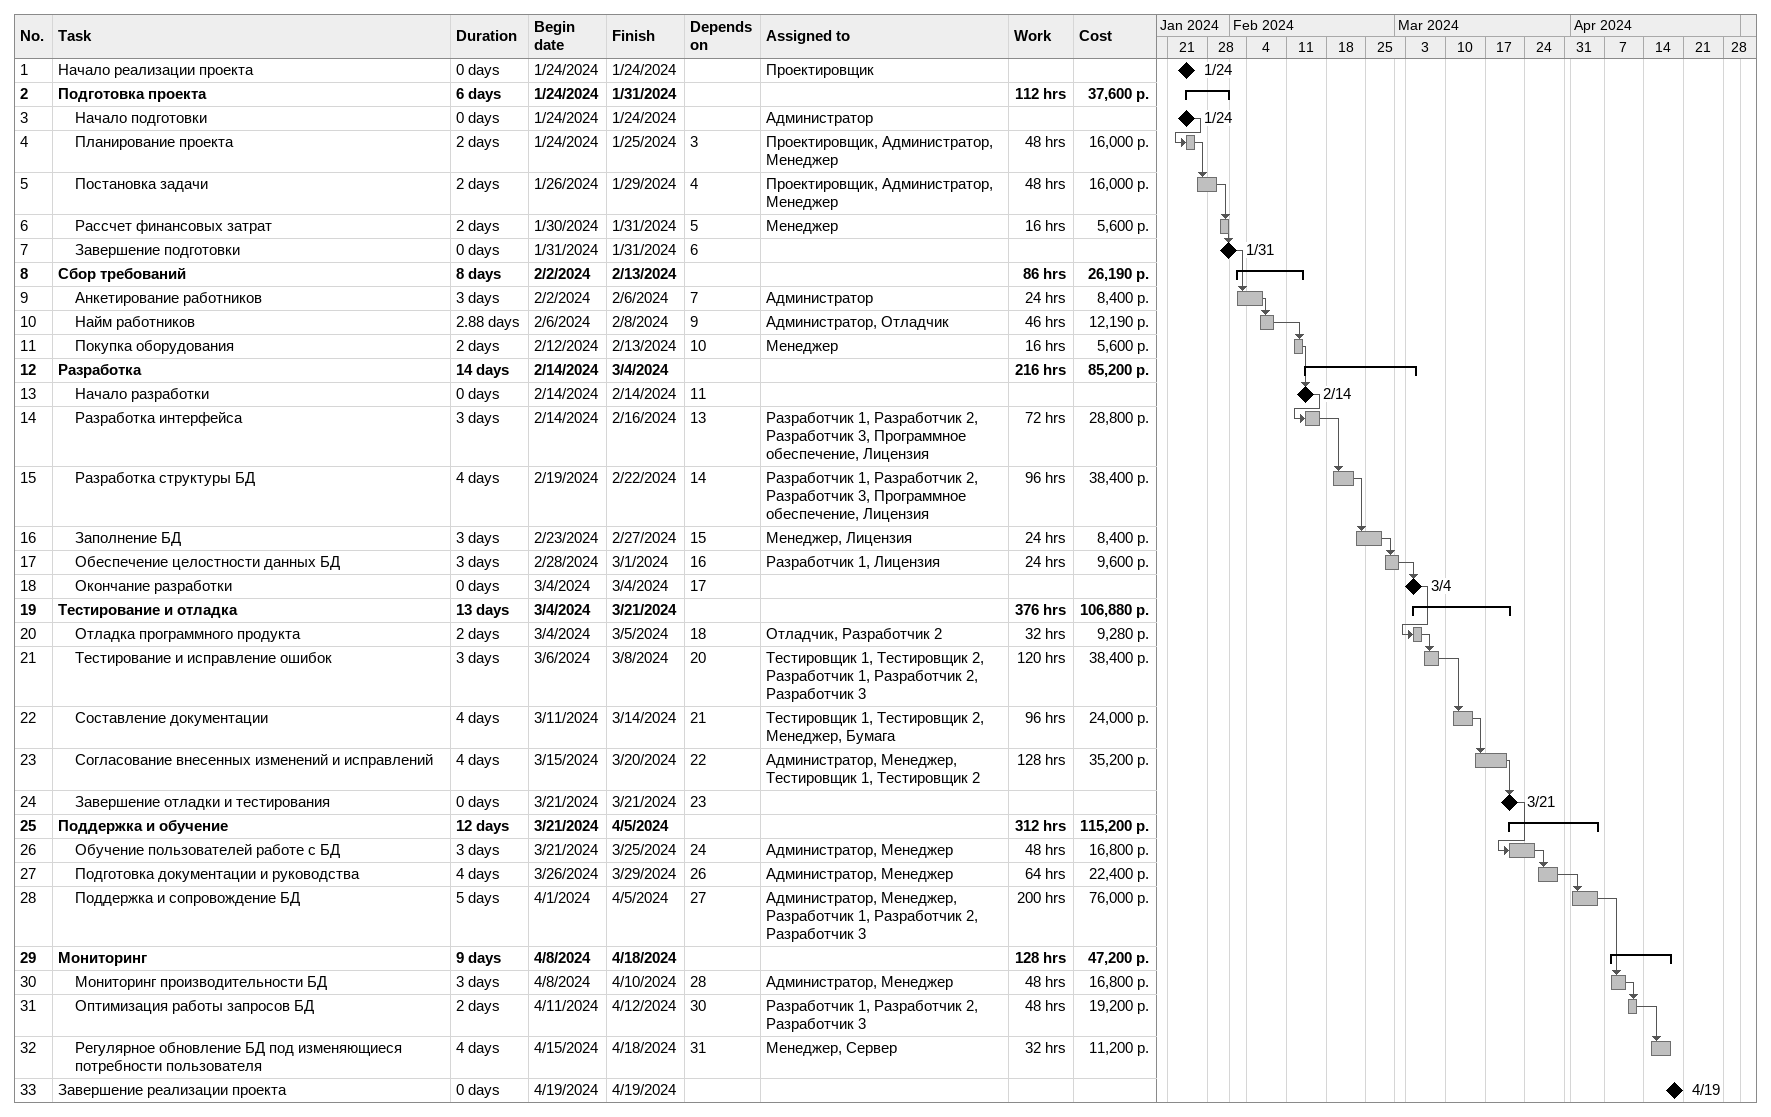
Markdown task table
| ID | Level | Task | Duration | Start | Finish | Predecessors | Resources | Work (h) | Cost (р.) |
|---|---|---|---|---|---|---|---|---|---|
| 1 | 1 | Начало реализации проекта | 0d | 2024-01-24 | 2024-01-24 |  | Проектировщик |  |  |
| 2 | 1 | **Подготовка проекта** | 6d | 2024-01-24 | 2024-01-31 |  |  | 112 | 37600 |
| 3 | 2 | Начало подготовки | 0d | 2024-01-24 | 2024-01-24 |  | Администратор |  |  |
| 4 | 2 | Планирование проекта | 2d | 2024-01-24 | 2024-01-25 | 3 | Проектировщик, Администратор, Менеджер | 48 | 16000 |
| 5 | 2 | Постановка задачи | 2d | 2024-01-26 | 2024-01-29 | 4 | Проектировщик, Администратор, Менеджер | 48 | 16000 |
| 6 | 2 | Рассчет финансовых затрат | 2d | 2024-01-30 | 2024-01-31 | 5 | Менеджер | 16 | 5600 |
| 7 | 2 | Завершение подготовки | 0d | 2024-01-31 | 2024-01-31 | 6 |  |  |  |
| 8 | 1 | **Сбор требований** | 8d | 2024-02-02 | 2024-02-13 |  |  | 86 | 26190 |
| 9 | 2 | Анкетирование работников | 3d | 2024-02-02 | 2024-02-06 | 7 | Администратор | 24 | 8400 |
| 10 | 2 | Найм работников | 2.88d | 2024-02-06 | 2024-02-08 | 9 | Администратор, Отладчик | 46 | 12190 |
| 11 | 2 | Покупка оборудования | 2d | 2024-02-12 | 2024-02-13 | 10 | Менеджер | 16 | 5600 |
| 12 | 1 | **Разработка** | 14d | 2024-02-14 | 2024-03-04 |  |  | 216 | 85200 |
| 13 | 2 | Начало разработки | 0d | 2024-02-14 | 2024-02-14 | 11 |  |  |  |
| 14 | 2 | Разработка интерфейса | 3d | 2024-02-14 | 2024-02-16 | 13 | Разработчик 1, Разработчик 2, Разработчик 3, Программное обеспечение, Лицензия | 72 | 28800 |
| 15 | 2 | Разработка структуры БД | 4d | 2024-02-19 | 2024-02-22 | 14 | Разработчик 1, Разработчик 2, Разработчик 3, Программное обеспечение, Лицензия | 96 | 38400 |
| 16 | 2 | Заполнение БД | 3d | 2024-02-23 | 2024-02-27 | 15 | Менеджер, Лицензия | 24 | 8400 |
| 17 | 2 | Обеспечение целостности данных БД | 3d | 2024-02-28 | 2024-03-01 | 16 | Разработчик 1, Лицензия | 24 | 9600 |
| 18 | 2 | Окончание разработки | 0d | 2024-03-04 | 2024-03-04 | 17 |  |  |  |
| 19 | 1 | **Тестирование и отладка** | 13d | 2024-03-04 | 2024-03-21 |  |  | 376 | 106880 |
| 20 | 2 | Отладка программного продукта | 2d | 2024-03-04 | 2024-03-05 | 18 | Отладчик, Разработчик 2 | 32 | 9280 |
| 21 | 2 | Тестирование и исправление ошибок | 3d | 2024-03-06 | 2024-03-08 | 20 | Тестировщик 1, Тестировщик 2, Разработчик 1, Разработчик 2, Разработчик 3 | 120 | 38400 |
| 22 | 2 | Составление документации | 4d | 2024-03-11 | 2024-03-14 | 21 | Тестировщик 1, Тестировщик 2, Менеджер, Бумага | 96 | 24000 |
| 23 | 2 | Согласование внесенных изменений и исправлений | 4d | 2024-03-15 | 2024-03-20 | 22 | Администратор, Менеджер, Тестировщик 1, Тестировщик 2 | 128 | 35200 |
| 24 | 2 | Завершение отладки и тестирования | 0d | 2024-03-21 | 2024-03-21 | 23 |  |  |  |
| 25 | 1 | **Поддержка и обучение** | 12d | 2024-03-21 | 2024-04-05 |  |  | 312 | 115200 |
| 26 | 2 | Обучение пользователей работе с БД | 3d | 2024-03-21 | 2024-03-25 | 24 | Администратор, Менеджер | 48 | 16800 |
| 27 | 2 | Подготовка документации и руководства | 4d | 2024-03-26 | 2024-03-29 | 26 | Администратор, Менеджер | 64 | 22400 |
| 28 | 2 | Поддержка и сопровождение БД | 5d | 2024-04-01 | 2024-04-05 | 27 | Администратор, Менеджер, Разработчик 1, Разработчик 2, Разработчик 3 | 200 | 76000 |
| 29 | 1 | **Мониторинг** | 9d | 2024-04-08 | 2024-04-18 |  |  | 128 | 47200 |
| 30 | 2 | Мониторинг производительности БД | 3d | 2024-04-08 | 2024-04-10 | 28 | Администратор, Менеджер | 48 | 16800 |
| 31 | 2 | Оптимизация работы запросов БД | 2d | 2024-04-11 | 2024-04-12 | 30 | Разработчик 1, Разработчик 2, Разработчик 3 | 48 | 19200 |
| 32 | 2 | Регулярное обновление БД под изменяющиеся потребности пользователя | 4d | 2024-04-15 | 2024-04-18 | 31 | Менеджер, Сервер | 32 | 11200 |
| 33 | 1 | Завершение реализации проекта | 0d | 2024-04-19 | 2024-04-19 |  |  |  |  |
